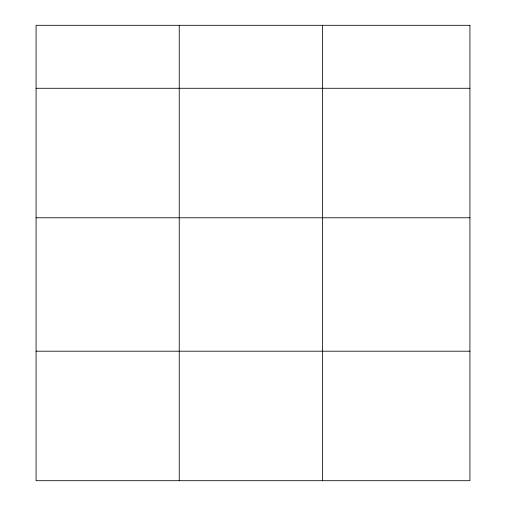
<?xml version="1.0" encoding="UTF-8"?>
<svg xmlns="http://www.w3.org/2000/svg" width="506" height="506" viewBox="0 0 506 506"><rect width="100%" height="100%" fill="white"/><g stroke="black" fill="none" stroke-linecap="round" stroke-linejoin="round"><path stroke-width="0.76" d="M36.078 88.278L469.922 88.278M36.078 217.776L469.922 217.776M36.078 351.202L469.922 351.202M322.417 25.3L322.417 480.7M179.244 25.3L179.244 480.7M469.922 25.3L36.078 25.3L36.078 480.7L469.922 480.7L469.922 25.3"/></g></svg>
